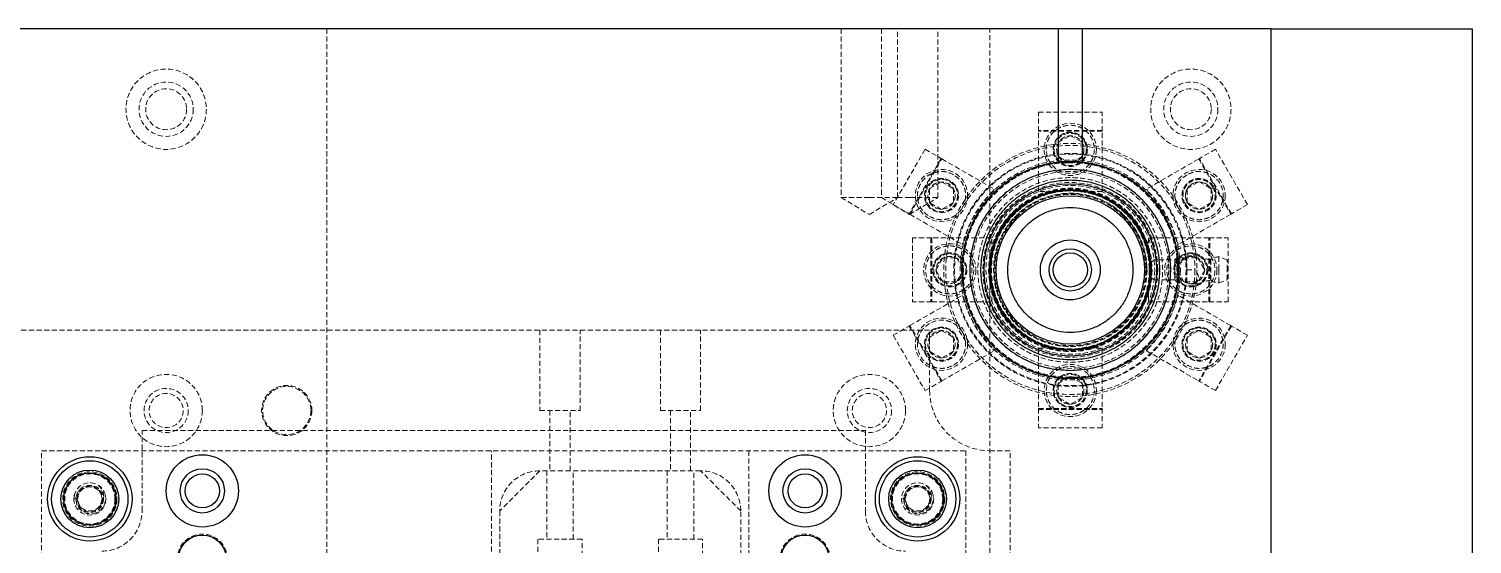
# Model space of a CAD drawing. Header units: millimetres. Extents: x 5 to 1495, y -1208 to 895.
# Drawn here: x 1134.8 to 1494, y -212 to -83.7 of the extents above; entities that cross this region are included whole.
import ezdxf

# ---------------------------------------------------------------- set-up
doc = ezdxf.new("R2010")
doc.units = ezdxf.units.MM
doc.linetypes.add('HIDDEN', pattern=[1.905, 1.27, -0.635])

msp = doc.modelspace()

# ---------------------------------------------------------------- linework, layer by layer
at = {"color": 7, "linetype": 'Continuous', "lineweight": 25}
for p, q in [((1391.018, -83.72), (947.018, -83.72)), ((1391.018, -83.72), (1391.018, -116.887)), ((1397.018, -83.72), (1391.018, -83.72)), ((1397.018, -116.887), (1397.018, -83.72)), ((1444.018, -83.72), (1397.018, -83.72)), ((1444.018, -463.72), (1444.018, -83.72)), ((1444.018, -83.72), (1494.018, -83.72)), ((1494.018, -83.72), (1494.018, -463.72))]:
    msp.add_line(p, q, dxfattribs=at)
at = {"color": 7, "linetype": 'HIDDEN', "lineweight": 18}
for p, q in [((1209.018, -83.72), (1209.018, -463.72)), ((1337.018, -83.72), (1337.018, -125.72)), ((1347.018, -83.72), (1347.018, -125.72)), ((1351.018, -125.72), (1351.018, -83.72)), ((1361.018, -125.72), (1361.018, -83.72)), ((1374.018, -463.72), (1374.018, -83.72)), ((1386.068, -104.42), (1401.968, -104.42)), ((1386.068, -109.22), (1386.068, -104.42)), ((1401.968, -109.22), (1401.968, -104.42)), ((1401.968, -109.02), (1386.068, -109.02)), ((1401.968, -109.22), (1386.068, -109.22)), ((1386.068, -124.22), (1386.068, -109.22)), ((1391.018, -111.988), (1394.018, -110.256)), ((1394.018, -110.256), (1397.018, -111.988)), ((1401.968, -124.22), (1401.968, -109.22)), ((1357.896, -113.685), (1349.946, -127.455)), ((1357.896, -113.685), (1361.879, -115.985)), ((1430.14, -113.685), (1426.156, -115.985)), ((1438.09, -127.455), (1430.14, -113.685)), ((1361.879, -115.985), (1353.929, -129.755)), ((1354.103, -129.855), (1362.053, -116.085)), ((1362.053, -116.085), (1375.043, -123.585)), ((1394.018, -117.184), (1391.018, -115.452)), ((1397.018, -115.452), (1394.018, -117.184)), ((1425.983, -116.085), (1412.992, -123.585)), ((1425.983, -116.085), (1433.933, -129.855)), ((1434.106, -129.755), (1426.156, -115.985)), ((1358.975, -123.488), (1361.975, -121.756)), ((1361.975, -121.756), (1364.975, -123.488)), ((1423.061, -123.488), (1426.061, -121.756)), ((1426.061, -121.756), (1429.061, -123.488)), ((1358.975, -126.952), (1358.975, -123.488)), ((1364.975, -123.488), (1364.975, -126.952)), ((1374.742, -124.106), (1375.043, -123.585)), ((1389.574, -124.22), (1386.068, -124.22)), ((1401.968, -124.22), (1398.462, -124.22)), ((1412.992, -123.585), (1413.293, -124.106)), ((1423.061, -126.952), (1423.061, -123.488)), ((1428.984, -123.532), (1429.525, -123.22)), ((1429.061, -123.488), (1429.061, -126.952)), ((1337.018, -125.72), (1344.018, -125.72)), ((1337.018, -125.72), (1344.018, -129.926)), ((1344.018, -125.72), (1351.018, -125.72)), ((1344.018, -129.926), (1351.018, -125.72)), ((1347.018, -125.72), (1354.018, -129.926)), ((1349.946, -127.455), (1353.929, -129.755)), ((1351.018, -125.72), (1354.018, -125.72)), ((1354.018, -125.72), (1361.018, -125.72)), ((1354.018, -129.926), (1361.018, -125.72)), ((1361.975, -128.684), (1358.975, -126.952)), ((1364.975, -126.952), (1361.975, -128.684)), ((1422.597, -127.22), (1423.138, -126.907)), ((1426.061, -128.684), (1423.061, -126.952)), ((1429.061, -126.952), (1426.061, -128.684)), ((1438.09, -127.455), (1434.106, -129.755)), ((1354.103, -129.855), (1367.093, -137.355)), ((1433.933, -129.855), (1420.942, -137.355)), ((1354.718, -135.77), (1354.718, -151.67)), ((1359.518, -135.77), (1354.718, -135.77)), ((1359.318, -135.77), (1359.318, -151.67)), ((1359.518, -135.77), (1359.518, -151.67)), ((1374.518, -135.77), (1359.518, -135.77)), ((1374.518, -139.276), (1374.518, -135.77)), ((1413.518, -135.77), (1413.518, -139.276)), ((1428.518, -135.77), (1413.518, -135.77)), ((1428.518, -151.67), (1428.518, -135.77)), ((1428.518, -135.77), (1433.318, -135.77)), ((1428.718, -151.67), (1428.718, -135.77)), ((1433.318, -151.67), (1433.318, -135.77)), ((1367.093, -137.355), (1367.394, -136.834)), ((1420.642, -136.834), (1420.942, -137.355)), ((1360.554, -143.72), (1362.286, -140.72)), ((1362.286, -140.72), (1365.75, -140.72)), ((1365.75, -140.72), (1367.482, -143.72)), ((1423.018, -141.22), (1414.872, -141.22)), ((1420.518, -140.72), (1420.018, -141.22)), ((1420.018, -141.22), (1420.018, -146.22)), ((1420.518, -140.72), (1420.518, -146.72)), ((1423.018, -140.72), (1420.518, -140.72)), ((1420.554, -143.72), (1422.286, -140.72)), ((1422.286, -140.72), (1425.75, -140.72)), ((1423.018, -140.22), (1423.018, -143.72)), ((1423.018, -140.22), (1425.018, -140.22)), ((1425.75, -140.72), (1427.482, -143.72)), ((1429.018, -146.282), (1429.018, -141.158)), ((1431.018, -140.47), (1431.018, -143.72)), ((1433.018, -141.22), (1431.018, -140.47)), ((1433.018, -143.72), (1433.018, -141.22)), ((1362.286, -146.72), (1360.554, -143.72)), ((1365.75, -146.72), (1362.286, -146.72)), ((1367.482, -143.72), (1365.75, -146.72)), ((1414.872, -146.22), (1423.018, -146.22)), ((1420.018, -146.22), (1420.518, -146.72)), ((1420.518, -146.72), (1423.018, -146.72)), ((1422.286, -146.72), (1420.554, -143.72)), ((1425.75, -146.72), (1422.286, -146.72)), ((1423.018, -143.72), (1423.018, -147.22)), ((1423.018, -143.72), (1425.018, -143.72)), ((1425.018, -147.22), (1423.018, -147.22)), ((1427.482, -143.72), (1425.75, -146.72)), ((1431.018, -143.72), (1431.018, -146.97)), ((1431.018, -146.97), (1433.018, -146.22)), ((1433.018, -146.22), (1433.018, -143.72)), ((1354.103, -157.585), (1367.093, -150.085)), ((1367.394, -150.606), (1367.093, -150.085)), ((1374.518, -151.67), (1374.518, -148.164)), ((1413.518, -148.164), (1413.518, -151.67)), ((1420.642, -150.606), (1420.942, -150.085)), ((1433.933, -157.585), (1420.942, -150.085)), ((1359.518, -151.67), (1354.718, -151.67)), ((1359.518, -151.67), (1374.518, -151.67)), ((1413.518, -151.67), (1428.518, -151.67)), ((1428.518, -151.67), (1433.318, -151.67)), ((1349.946, -159.985), (1353.929, -157.685)), ((1353.929, -157.685), (1361.879, -171.455)), ((1362.053, -171.355), (1354.103, -157.585)), ((1433.933, -157.585), (1425.983, -171.355)), ((1434.106, -157.685), (1426.156, -171.455)), ((1438.09, -159.985), (1434.106, -157.685)), ((1359.018, -158.72), (979.018, -158.72)), ((1262.018, -158.72), (1262.018, -178.72)), ((1272.018, -178.72), (1272.018, -158.72)), ((1292.018, -158.72), (1292.018, -178.72)), ((1302.018, -178.72), (1302.018, -158.72)), ((1349.946, -159.985), (1357.896, -173.755)), ((1358.975, -160.488), (1361.975, -158.756)), ((1358.975, -163.952), (1358.975, -160.488)), ((1359.018, -173.72), (1359.018, -158.72)), ((1361.975, -158.756), (1364.975, -160.488)), ((1364.975, -160.488), (1364.975, -163.952)), ((1423.061, -160.488), (1426.061, -158.756)), ((1423.061, -163.952), (1423.061, -160.488)), ((1426.061, -158.756), (1429.061, -160.488)), ((1429.061, -160.488), (1429.061, -163.952)), ((1430.14, -173.755), (1438.09, -159.985)), ((1361.975, -165.684), (1358.975, -163.952)), ((1364.975, -163.952), (1361.975, -165.684)), ((1362.053, -171.355), (1375.043, -163.855)), ((1375.043, -163.855), (1374.742, -163.334)), ((1386.068, -163.22), (1386.068, -178.22)), ((1386.068, -163.22), (1389.574, -163.22)), ((1398.462, -163.22), (1401.968, -163.22)), ((1401.968, -163.22), (1401.968, -178.22)), ((1412.992, -163.855), (1413.293, -163.334)), ((1412.992, -163.855), (1425.983, -171.355)), ((1426.061, -165.684), (1423.061, -163.952)), ((1429.061, -163.952), (1426.061, -165.684)), ((1357.896, -173.755), (1361.879, -171.455)), ((1391.018, -171.988), (1394.018, -170.256)), ((1391.018, -175.452), (1391.018, -171.988)), ((1394.018, -170.256), (1397.018, -171.988)), ((1397.018, -171.988), (1397.018, -175.452)), ((1430.14, -173.755), (1426.156, -171.455)), ((1394.018, -177.184), (1391.018, -175.452)), ((1397.018, -175.452), (1394.018, -177.184)), ((1262.018, -178.72), (1272.018, -178.72)), ((1264.518, -178.72), (1264.518, -193.72)), ((1269.518, -193.72), (1269.518, -178.72)), ((1292.018, -178.72), (1302.018, -178.72)), ((1294.518, -178.72), (1294.518, -193.72)), ((1299.518, -193.72), (1299.518, -178.72)), ((1386.068, -178.22), (1401.968, -178.22)), ((1386.068, -178.22), (1386.068, -183.02)), ((1386.068, -178.42), (1401.968, -178.42)), ((1401.968, -178.22), (1401.968, -183.02)), ((1401.968, -183.02), (1386.068, -183.02)), ((1163.018, -203.72), (1163.018, -183.72)), ((1163.018, -183.72), (1343.018, -183.72)), ((1343.018, -183.72), (1343.018, -203.72)), ((1138.018, -348.72), (1138.018, -188.72)), ((1138.018, -188.72), (1368.018, -188.72)), ((1250.018, -215.72), (1250.018, -188.72)), ((1314.018, -188.72), (1314.018, -214.248)), ((1368.018, -188.72), (1368.018, -348.72)), ((1379.018, -188.72), (1374.018, -188.72)), ((1379.018, -428.72), (1379.018, -188.72)), ((1262.018, -193.72), (1252.018, -203.72)), ((1302.018, -193.72), (1262.018, -193.72)), ((1263.718, -193.72), (1263.718, -210.72)), ((1270.318, -210.72), (1270.318, -193.72)), ((1293.718, -193.72), (1293.718, -210.72)), ((1300.318, -210.72), (1300.318, -193.72)), ((1312.018, -203.72), (1302.018, -193.72)), ((1146.018, -200.72), (1146.274, -199.429)), ((1146.83, -200.72), (1146.018, -200.72)), ((1153.878, -199.673), (1153.906, -200.159)), ((1352.83, -200.72), (1352.018, -200.72)), ((1359.878, -199.673), (1359.906, -200.159)), ((1252.018, -203.72), (1252.018, -214.72)), ((1312.018, -214.72), (1312.018, -203.72)), ((1272.518, -210.72), (1261.518, -210.72)), ((1261.518, -210.72), (1261.518, -218.72)), ((1272.518, -218.72), (1272.518, -210.72)), ((1302.518, -210.72), (1291.518, -210.72)), ((1291.518, -210.72), (1291.518, -218.72)), ((1302.518, -218.72), (1302.518, -210.72))]:
    msp.add_line(p, q, dxfattribs=at)
at = {"color": 7, "linetype": 'HIDDEN', "lineweight": 18, "flags": 128}
for points in [[(1361.879, -115.985), (1361.883, -115.987), (1361.893, -115.993), (1361.909, -116.002), (1361.93, -116.014), (1361.956, -116.029), (1361.986, -116.047), (1362.019, -116.065), (1362.053, -116.085)], [(1391.018, -116.887), (1394.018, -116.72), (1397.018, -116.887)], [(1425.983, -116.085), (1426.017, -116.065), (1426.049, -116.047), (1426.079, -116.029), (1426.105, -116.014), (1426.127, -116.002), (1426.143, -115.993), (1426.153, -115.987), (1426.156, -115.985)], [(1354.103, -129.855), (1354.069, -129.835), (1354.036, -129.816), (1354.006, -129.799), (1353.98, -129.784), (1353.959, -129.772), (1353.943, -129.762), (1353.933, -129.757), (1353.929, -129.755)], [(1434.106, -129.755), (1434.103, -129.757), (1434.093, -129.762), (1434.077, -129.772), (1434.055, -129.784), (1434.029, -129.799), (1433.999, -129.816), (1433.967, -129.835), (1433.933, -129.855)], [(1353.929, -157.685), (1353.933, -157.683), (1353.943, -157.677), (1353.959, -157.668), (1353.98, -157.656), (1354.006, -157.64), (1354.036, -157.623), (1354.069, -157.604), (1354.103, -157.585)], [(1434.106, -157.685), (1434.103, -157.683), (1434.093, -157.677), (1434.077, -157.668), (1434.055, -157.656), (1434.029, -157.64), (1433.999, -157.623), (1433.967, -157.604), (1433.933, -157.585)], [(1362.053, -171.355), (1362.019, -171.374), (1361.986, -171.393), (1361.956, -171.41), (1361.93, -171.425), (1361.909, -171.438), (1361.893, -171.447), (1361.883, -171.453), (1361.879, -171.455)], [(1426.156, -171.455), (1426.153, -171.453), (1426.143, -171.447), (1426.127, -171.438), (1426.105, -171.425), (1426.079, -171.41), (1426.049, -171.393), (1426.017, -171.374), (1425.983, -171.355)], [(1153.914, -201.162), (1153.576, -202.308), (1152.806, -203.367), (1151.724, -204.108), (1150.493, -204.431), (1149.227, -204.325), (1148.094, -203.807), (1147.21, -202.952), (1146.672, -201.86), (1146.535, -200.677), (1146.804, -199.518), (1147.427, -198.551), (1148.337, -197.848), (1149.404, -197.503), (1150.514, -197.534), (1151.231, -197.771), (1151.231, -197.771)], [(1146.83, -200.72), (1147.072, -199.5), (1147.763, -198.465), (1148.798, -197.774), (1150.018, -197.532), (1151.238, -197.774), (1152.272, -198.465), (1152.963, -199.5), (1153.206, -200.72), (1152.963, -201.94), (1152.272, -202.974), (1151.238, -203.665), (1150.018, -203.908), (1148.798, -203.665), (1147.763, -202.974), (1147.072, -201.94), (1146.83, -200.72), (1146.83, -200.72)], [(1359.914, -201.162), (1359.576, -202.308), (1358.806, -203.367), (1357.724, -204.108), (1356.493, -204.431), (1355.227, -204.325), (1354.094, -203.807), (1353.21, -202.952), (1352.672, -201.86), (1352.535, -200.677), (1352.804, -199.518), (1353.427, -198.551), (1354.337, -197.848), (1355.404, -197.503), (1356.514, -197.534), (1357.231, -197.771), (1357.231, -197.771)], [(1352.83, -200.72), (1353.072, -199.5), (1353.763, -198.465), (1354.798, -197.774), (1356.018, -197.532), (1357.238, -197.774), (1358.272, -198.465), (1358.963, -199.5), (1359.206, -200.72), (1358.963, -201.94), (1358.272, -202.974), (1357.238, -203.665), (1356.018, -203.908), (1354.798, -203.665), (1353.763, -202.974), (1353.072, -201.94), (1352.83, -200.72), (1352.83, -200.72)]]:
    msp.add_lwpolyline(points, dxfattribs=at)
at = {"color": 7, "linetype": 'HIDDEN', "lineweight": 18}
for centre, radius in [((1169.018, -103.72), 10), ((1169.018, -103.72), 6.75), ((1424.018, -103.72), 10), ((1424.018, -103.72), 6.75), ((1169.018, -103.72), 5.1), ((1424.018, -103.72), 5.1), ((1394.018, -113.72), 6.5), ((1394.018, -113.72), 4.25), ((1394.018, -113.72), 4.2), ((1394.018, -113.72), 4), ((1394.018, -113.72), 3.4), ((1394.018, -113.72), 3.375), ((1394.018, -143.72), 31.5), ((1394.018, -143.72), 31), ((1394.018, -143.72), 29), ((1394.018, -143.72), 28.81), ((1394.018, -143.72), 27.394), ((1394.018, -143.72), 27.01), ((1394.018, -143.72), 26.73), ((1394.018, -143.72), 26.71), ((1361.975, -125.22), 6.5), ((1361.975, -125.22), 4.25), ((1361.975, -125.22), 4.2), ((1361.975, -125.22), 4), ((1361.975, -125.22), 3.4), ((1361.975, -125.22), 3.375), ((1394.018, -143.72), 25), ((1394.018, -143.72), 24.5), ((1394.018, -143.72), 21.75), ((1426.061, -125.22), 6.5), ((1426.061, -125.22), 4.25), ((1426.061, -125.22), 4.2), ((1426.061, -125.22), 3.4), ((1394.018, -143.72), 21.006), ((1394.018, -143.72), 20.334), ((1394.018, -143.72), 19.99), ((1394.018, -143.72), 19.97), ((1394.018, -143.72), 19.8), ((1394.018, -143.72), 19.67), ((1394.018, -143.72), 19.65), ((1394.018, -143.72), 19.092), ((1394.018, -143.72), 19.027), ((1394.018, -143.72), 19), ((1364.018, -143.72), 6.5), ((1364.018, -143.72), 4.25), ((1364.018, -143.72), 4.2), ((1364.018, -143.72), 4), ((1424.018, -143.72), 6.5), ((1424.018, -143.72), 4.25), ((1424.018, -143.72), 4.2), ((1424.018, -143.72), 4), ((1364.018, -143.72), 3.4), ((1364.018, -143.72), 3.375), ((1424.018, -143.72), 3.4), ((1424.018, -143.72), 3.375), ((1361.975, -162.22), 6.5), ((1361.975, -162.22), 4.25), ((1361.975, -162.22), 4.2), ((1426.061, -162.22), 6.5), ((1426.061, -162.22), 4.25), ((1426.061, -162.22), 4.2), ((1361.975, -162.22), 4), ((1361.975, -162.22), 3.4), ((1361.975, -162.22), 3.375), ((1426.061, -162.22), 4), ((1426.061, -162.22), 3.4), ((1426.061, -162.22), 3.375), ((1394.018, -173.72), 6.5), ((1169.018, -178.72), 9), ((1344.018, -178.72), 9), ((1394.018, -173.72), 4.25), ((1394.018, -173.72), 4.2), ((1394.018, -173.72), 4), ((1394.018, -173.72), 3.4), ((1394.018, -173.72), 3.375), ((1169.018, -178.72), 5.5), ((1169.018, -178.72), 4.25), ((1199.018, -178.72), 6.25), ((1199.018, -178.72), 6), ((1344.018, -178.72), 5.5), ((1344.018, -178.72), 4.25), ((1150.018, -200.72), 6.75), ((1150.018, -200.72), 6.25), ((1150.018, -200.72), 4), ((1150.018, -200.72), 3.4), ((1356.018, -200.72), 6.75), ((1356.018, -200.72), 6.25), ((1356.018, -200.72), 4), ((1356.018, -200.72), 3.4), ((1150.018, -200.72), 3), ((1356.018, -200.72), 3), ((1178.018, -215.72), 6.25), ((1328.018, -215.72), 6.25)]:
    msp.add_circle(centre, radius, dxfattribs=at)
at = {"color": 7, "linetype": 'Continuous', "lineweight": 25}
for centre, radius in [((1394.018, -143.72), 26.995), ((1394.018, -143.72), 21.449), ((1394.018, -143.72), 20.006), ((1394.018, -143.72), 20), ((1394.018, -143.72), 19.83), ((1394.018, -143.72), 18.452), ((1394.018, -143.72), 7.45), ((1394.018, -143.72), 5.25), ((1394.018, -143.72), 4.25), ((1150.018, -200.72), 10.5), ((1178.018, -198.72), 9), ((1328.018, -198.72), 9), ((1356.018, -200.72), 10.5), ((1150.018, -200.72), 9.5), ((1150.018, -200.72), 7.191), ((1178.018, -198.72), 5.5), ((1328.018, -198.72), 5.5), ((1356.018, -200.72), 9.5), ((1356.018, -200.72), 7.191), ((1150.018, -200.72), 6.5), ((1178.018, -198.72), 4.25), ((1328.018, -198.72), 4.25), ((1356.018, -200.72), 6.5), ((1178.018, -215.72), 6), ((1328.018, -215.72), 6)]:
    msp.add_circle(centre, radius, dxfattribs=at)
for start, end in [(96.37937, 83.62063), (83.62063, 96.37937)]:
    msp.add_arc((1394.018, -143.72), 27, start, end, dxfattribs=at)
at = {"color": 7, "linetype": 'HIDDEN', "lineweight": 18}
for centre, radius, start, end in [((1426.061, -125.22), 4, 30, 210), ((1426.061, -125.22), 3.375, 30, 210), ((1394.018, -143.72), 27.5, 134.50127, 165.49873), ((1394.018, -143.72), 27.5, 14.50127, 45.49873), ((1426.061, -125.22), 4, 210, 30), ((1426.061, -125.22), 3.375, 210, 30), ((1394.018, -143.72), 20.2, 135, 315), ((1429.751, -133.03), 8.161, 241.98043, 264.84636), ((1431.018, -143.72), 3.25, 90, 127.97987), ((1429.751, -154.409), 8.161, 95.15364, 117.98736), ((1431.018, -143.72), 3.25, 232.02013, 270), ((1394.018, -143.72), 27.5, 194.50127, 225.49873), ((1394.018, -143.72), 27.5, 314.50127, 345.49873), ((1374.018, -173.72), 15, 180, 270), ((1262.018, -203.72), 10, 90, 180), ((1302.018, -203.72), 10, 0, 90), ((1153.018, -203.72), 10, 270, 0), ((1353.018, -203.72), 10, 180, 270)]:
    msp.add_arc(centre, radius, start, end, dxfattribs=at)
for points, knots in [([(1388.018, -113.72), (1388.098, -112.965), (1388.221, -111.804), (1388.969, -110.407), (1389.744, -109.447), (1390.705, -108.667), (1392.102, -107.943), (1394.018, -107.575), (1395.934, -107.943), (1397.331, -108.667), (1398.292, -109.447), (1399.066, -110.407), (1399.814, -111.804), (1399.938, -112.965), (1400.018, -113.72)], [0, 0, 0, 0, 0.1197288, 0.1841808, 0.2500004, 0.31582, 0.3802716, 0.4999996, 0.6197284, 0.68418, 0.7499996, 0.8158192, 0.8802712, 1, 1, 1, 1]), ([(1394.018, -119.72), (1393.263, -119.64), (1392.102, -119.516), (1390.705, -118.768), (1389.744, -117.994), (1388.969, -117.033), (1388.221, -115.636), (1388.098, -114.475), (1388.018, -113.72)], [0, 0, 0, 0, 0.2394563, 0.3683596, 0.4999989, 0.6316382, 0.7605437, 1, 1, 1, 1]), ([(1400.018, -113.72), (1399.938, -114.475), (1399.814, -115.636), (1399.066, -117.033), (1398.292, -117.994), (1397.331, -118.768), (1395.934, -119.516), (1394.773, -119.64), (1394.018, -119.72)], [0, 0, 0, 0, 0.2394559, 0.3683612, 0.5000003, 0.6316394, 0.7605425, 1, 1, 1, 1]), ([(1364.975, -120.024), (1364.281, -119.716), (1363.214, -119.242), (1361.63, -119.191), (1360.411, -119.382), (1359.256, -119.825), (1357.93, -120.672), (1356.653, -122.147), (1356.014, -123.99), (1355.943, -125.563), (1356.137, -126.785), (1356.581, -127.935), (1357.417, -129.282), (1358.361, -129.969), (1358.975, -130.416)], [0, 0, 0, 0, 0.1197284, 0.1841807, 0.2500001, 0.3158198, 0.3802715, 0.4999998, 0.6197282, 0.6841805, 0.7499999, 0.8158198, 0.8802714, 1, 1, 1, 1]), ([(1367.171, -128.22), (1367.479, -127.526), (1367.953, -126.459), (1368.003, -124.875), (1367.813, -123.655), (1367.368, -122.504), (1366.532, -121.158), (1365.588, -120.47), (1364.975, -120.024)], [0, 0, 0, 0, 0.2394571, 0.3683602, 0.5000007, 0.6316388, 0.7605437, 1, 1, 1, 1]), ([(1394.018, -120.714), (1392.615, -120.788), (1389.724, -120.942), (1385.436, -122.222), (1381.313, -124.345), (1377.634, -127.336), (1375.136, -130.413), (1373.555, -133.119), (1372.296, -135.884), (1371.277, -139.427), (1370.883, -143.72), (1371.277, -148.013), (1372.51, -152.301), (1374.646, -156.424), (1377.634, -160.103), (1380.711, -162.601), (1383.417, -164.183), (1386.182, -165.437), (1389.725, -166.498), (1392.615, -166.652), (1394.018, -166.726)], [0, 0, 0, 0, 0.0582482, 0.1199857, 0.1842899, 0.2499586, 0.3156274, 0.3478172, 0.3800142, 0.4417516, 0.5000001, 0.5582485, 0.619986, 0.68429, 0.7499587, 0.8156276, 0.8478171, 0.8800143, 0.9417518, 1, 1, 1, 1]), ([(1417.024, -143.72), (1416.949, -142.317), (1416.795, -139.426), (1415.515, -135.138), (1413.393, -131.015), (1410.401, -127.336), (1407.324, -124.838), (1404.619, -123.256), (1401.853, -122.003), (1398.311, -120.941), (1395.421, -120.788), (1394.018, -120.714)], [0, 0, 0, 0, 0.1164968, 0.2399717, 0.36858, 0.4999175, 0.6312549, 0.6956343, 0.7600283, 0.8835032, 1, 1, 1, 1]), ([(1423.061, -120.024), (1422.447, -120.47), (1421.503, -121.158), (1420.668, -122.504), (1420.222, -123.655), (1420.032, -124.875), (1420.083, -126.459), (1420.557, -127.526), (1420.865, -128.22)], [0, 0, 0, 0, 0.2394563, 0.3683612, 0.4999993, 0.6316398, 0.7605429, 1, 1, 1, 1]), ([(1429.061, -130.416), (1429.674, -129.969), (1430.618, -129.282), (1431.454, -127.935), (1431.898, -126.785), (1432.093, -125.563), (1432.022, -123.99), (1431.382, -122.147), (1430.106, -120.672), (1428.78, -119.825), (1427.624, -119.382), (1426.406, -119.191), (1424.821, -119.242), (1423.754, -119.716), (1423.061, -120.024)], [0, 0, 0, 0, 0.11972849, 0.18418056, 0.25000028, 0.31581961, 0.38027187, 0.50000021, 0.6197287, 0.68418035, 0.75000006, 0.81581939, 0.88027166, 1, 1, 1, 1]), ([(1408.301, -129.436), (1407.681, -128.86), (1406.441, -127.707), (1404.325, -126.29), (1402.574, -125.393), (1401.287, -124.867), (1400.519, -124.589), (1399.741, -124.341), (1398.954, -124.126), (1398.411, -124.001), (1398.045, -123.925), (1397.625, -123.841), (1396.98, -123.732), (1396.185, -123.632), (1395.47, -123.567), (1394.747, -123.528), (1394.222, -123.519), (1393.631, -123.521), (1393.01, -123.538), (1392.183, -123.598), (1391.406, -123.684), (1390.646, -123.798), (1390.097, -123.902), (1389.436, -124.042), (1388.734, -124.214), (1387.772, -124.502), (1386.878, -124.815), (1385.08, -125.546), (1382.54, -126.912), (1380.651, -128.611), (1379.734, -129.436)], [0, 0, 0, 0, 0.0799845, 0.1599691, 0.239953, 0.265697, 0.291441, 0.3171817, 0.3429193, 0.3686563, 0.3698158, 0.3783587, 0.4091453, 0.4316754, 0.4541015, 0.4771019, 0.5001019, 0.5037736, 0.5330125, 0.5588161, 0.5822607, 0.6069035, 0.6315462, 0.6350994, 0.670745, 0.6999247, 0.7300852, 0.7602453, 0.8836086, 1, 1, 1, 1]), ([(1407.313, -130.425), (1406.459, -129.657), (1404.7, -128.076), (1401.482, -126.337), (1397.873, -125.181), (1394.018, -124.785), (1390.163, -125.181), (1386.553, -126.337), (1383.336, -128.076), (1381.577, -129.657), (1380.723, -130.425)], [0, 0, 0, 0, 0.1165162, 0.2400111, 0.3686408, 0.5000003, 0.6313592, 0.7599889, 0.8834838, 1, 1, 1, 1]), ([(1358.975, -130.416), (1359.669, -130.724), (1360.736, -131.198), (1362.32, -131.248), (1363.539, -131.058), (1364.69, -130.613), (1366.037, -129.777), (1366.724, -128.833), (1367.171, -128.22)], [0, 0, 0, 0, 0.2394571, 0.3683602, 0.499999, 0.6316386, 0.7605428, 1, 1, 1, 1]), ([(1420.865, -128.22), (1421.311, -128.833), (1421.999, -129.777), (1423.345, -130.613), (1424.496, -131.058), (1425.716, -131.248), (1427.3, -131.198), (1428.367, -130.724), (1429.061, -130.416)], [0, 0, 0, 0, 0.2394562, 0.3683619, 0.5, 0.6316404, 0.7605435, 1, 1, 1, 1]), ([(1380.723, -130.425), (1379.955, -131.279), (1378.374, -133.038), (1376.635, -136.256), (1375.479, -139.865), (1375.082, -143.72), (1375.481, -147.573), (1376.629, -151.19), (1378.395, -154.38), (1380.648, -157.089), (1383.357, -159.343), (1386.547, -161.108), (1390.165, -162.257), (1394.017, -162.655), (1397.873, -162.258), (1401.482, -161.102), (1404.7, -159.364), (1406.459, -157.783), (1407.313, -157.015)], [0, 0, 0, 0, 0.0582581, 0.12000556, 0.18432041, 0.25000013, 0.31567959, 0.37999444, 0.44174212, 0.50000023, 0.55825817, 0.62000575, 0.68432052, 0.74999999, 0.81567971, 0.87999448, 0.94174206, 1, 1, 1, 1]), ([(1407.313, -157.015), (1408.081, -156.161), (1409.662, -154.402), (1411.4, -151.184), (1412.556, -147.575), (1412.953, -143.72), (1412.556, -139.865), (1411.4, -136.256), (1409.662, -133.038), (1408.081, -131.279), (1407.313, -130.425)], [0, 0, 0, 0, 0.1165162, 0.2400115, 0.3686411, 0.5, 0.6313593, 0.759989, 0.8834838, 1, 1, 1, 1]), ([(1408.301, -158.003), (1408.878, -157.383), (1410.031, -156.143), (1411.447, -154.027), (1412.344, -152.276), (1412.87, -150.989), (1413.149, -150.221), (1413.396, -149.443), (1413.611, -148.656), (1413.736, -148.113), (1413.813, -147.747), (1413.897, -147.327), (1414.006, -146.682), (1414.106, -145.887), (1414.17, -145.172), (1414.209, -144.449), (1414.218, -143.924), (1414.217, -143.333), (1414.199, -142.712), (1414.14, -141.885), (1414.053, -141.108), (1413.94, -140.348), (1413.836, -139.799), (1413.695, -139.139), (1413.524, -138.436), (1413.236, -137.474), (1412.923, -136.58), (1412.192, -134.782), (1410.826, -132.242), (1409.126, -130.353), (1408.301, -129.436)], [0, 0, 0, 0, 0.0799845, 0.1599687, 0.239953, 0.265697, 0.291441, 0.3171817, 0.3429193, 0.3686563, 0.3698154, 0.3783587, 0.4091449, 0.4316754, 0.4541015, 0.4771019, 0.5001014, 0.5037736, 0.5330125, 0.5588161, 0.5822606, 0.6069035, 0.6315458, 0.635099, 0.670745, 0.6999247, 0.7300852, 0.7602453, 0.8836086, 1, 1, 1, 1]), ([(1364.018, -149.72), (1363.263, -149.64), (1362.102, -149.516), (1360.705, -148.768), (1359.745, -147.994), (1358.965, -147.033), (1358.241, -145.636), (1357.873, -143.72), (1358.241, -141.804), (1358.965, -140.407), (1359.745, -139.446), (1360.705, -138.671), (1362.102, -137.923), (1363.263, -137.8), (1364.018, -137.72)], [0, 0, 0, 0, 0.1197287, 0.1841803, 0.2500007, 0.3158202, 0.3802718, 0.4999998, 0.6197285, 0.6841801, 0.7499996, 0.8158195, 0.8802714, 1, 1, 1, 1]), ([(1364.018, -137.72), (1364.773, -137.8), (1365.934, -137.923), (1367.331, -138.671), (1368.292, -139.446), (1369.066, -140.407), (1369.814, -141.804), (1369.938, -142.965), (1370.018, -143.72)], [0, 0, 0, 0, 0.2394558, 0.3683599, 0.4999991, 0.6316383, 0.7605423, 1, 1, 1, 1]), ([(1418.018, -143.72), (1418.098, -142.965), (1418.221, -141.804), (1418.969, -140.407), (1419.744, -139.446), (1420.705, -138.671), (1422.102, -137.923), (1423.263, -137.8), (1424.018, -137.72)], [0, 0, 0, 0, 0.2394576, 0.3683609, 0.5000011, 0.6316402, 0.7605442, 1, 1, 1, 1]), ([(1424.018, -137.72), (1424.772, -137.8), (1425.933, -137.923), (1427.331, -138.671), (1428.291, -139.446), (1429.07, -140.407), (1429.795, -141.804), (1430.163, -143.72), (1429.795, -145.636), (1429.07, -147.033), (1428.291, -147.994), (1427.331, -148.768), (1425.933, -149.516), (1424.772, -149.64), (1424.018, -149.72)], [0, 0, 0, 0, 0.1197286, 0.1841805, 0.25, 0.3158196, 0.3802715, 0.5000002, 0.6197282, 0.6841801, 0.7499997, 0.8158197, 0.8802713, 1, 1, 1, 1]), ([(1414.791, -141.292), (1414.831, -141.258), (1414.91, -141.189), (1414.817, -141.271), (1414.596, -141.458), (1414.293, -141.699), (1414.04, -141.856), (1413.942, -141.917)], [0, 0, 0, 0, 0.2096859, 0.4174733, 0.6235578, 0.8551586, 1, 1, 1, 1]), ([(1425.018, -140.22), (1425.251, -140.22), (1425.631, -140.22), (1425.87, -140.22), (1425.883, -140.22), (1425.884, -140.22)], [0, 0, 0, 0, 0.5832634, 0.9488013, 1, 1, 1, 1]), ([(1370.018, -143.72), (1369.938, -144.475), (1369.814, -145.636), (1369.066, -147.033), (1368.292, -147.994), (1367.331, -148.768), (1365.934, -149.516), (1364.773, -149.64), (1364.018, -149.72)], [0, 0, 0, 0, 0.2394564, 0.3683605, 0.4999999, 0.6316402, 0.7605436, 1, 1, 1, 1]), ([(1394.018, -166.726), (1395.421, -166.651), (1398.311, -166.497), (1402.599, -165.217), (1406.722, -163.095), (1410.401, -160.103), (1412.899, -157.026), (1414.481, -154.321), (1415.735, -151.555), (1416.796, -148.013), (1416.949, -145.123), (1417.024, -143.72)], [0, 0, 0, 0, 0.1164968, 0.2399718, 0.36858, 0.4999177, 0.6312551, 0.6956344, 0.7600283, 0.8835032, 1, 1, 1, 1]), ([(1413.942, -145.523), (1414.123, -145.641), (1414.484, -145.879), (1414.802, -146.157), (1414.905, -146.247), (1414.819, -146.171), (1414.595, -145.981), (1414.293, -145.741), (1414.04, -145.583), (1413.942, -145.523)], [0, 0, 0, 0, 0.1742355, 0.3490971, 0.5032291, 0.6338389, 0.7633782, 0.9089565, 1, 1, 1, 1]), ([(1424.018, -149.72), (1423.263, -149.64), (1422.102, -149.516), (1420.705, -148.768), (1419.744, -147.994), (1418.969, -147.033), (1418.221, -145.636), (1418.098, -144.475), (1418.018, -143.72)], [0, 0, 0, 0, 0.2394563, 0.3683597, 0.5, 0.6316403, 0.7605437, 1, 1, 1, 1]), ([(1425.018, -147.22), (1425.277, -146.893), (1425.673, -146.394), (1425.934, -145.596), (1425.821, -144.85), (1425.432, -144.241), (1425.122, -143.851), (1425.018, -143.72)], [0, 0, 0, 0, 0.3059364, 0.4679105, 0.6311057, 0.8764855, 1, 1, 1, 1]), ([(1425.884, -147.22), (1425.886, -147.22), (1425.905, -147.22), (1425.718, -147.22), (1425.296, -147.22), (1425.018, -147.22)], [0, 0, 0, 0, 0.0424849, 0.3675527, 1, 1, 1, 1]), ([(1358.975, -157.024), (1358.361, -157.47), (1357.417, -158.158), (1356.581, -159.504), (1356.137, -160.655), (1355.943, -161.877), (1356.014, -163.449), (1356.653, -165.292), (1357.93, -166.768), (1359.256, -167.615), (1360.411, -168.058), (1361.63, -168.248), (1363.214, -168.198), (1364.281, -167.724), (1364.975, -167.416)], [0, 0, 0, 0, 0.1197281, 0.1841804, 0.2499996, 0.3158197, 0.3802712, 0.5, 0.6197283, 0.68418, 0.7499999, 0.8158193, 0.8802716, 1, 1, 1, 1]), ([(1367.171, -159.22), (1366.724, -158.606), (1366.037, -157.662), (1364.69, -156.827), (1363.539, -156.381), (1362.32, -156.191), (1360.736, -156.242), (1359.669, -156.716), (1358.975, -157.024)], [0, 0, 0, 0, 0.2394573, 0.3683607, 0.5000003, 0.6316392, 0.7605423, 1, 1, 1, 1]), ([(1429.061, -157.024), (1428.367, -156.716), (1427.3, -156.242), (1425.716, -156.191), (1424.496, -156.381), (1423.345, -156.827), (1421.999, -157.662), (1421.311, -158.606), (1420.865, -159.22)], [0, 0, 0, 0, 0.2394571, 0.3683602, 0.5000007, 0.6316388, 0.7605437, 1, 1, 1, 1]), ([(1423.061, -167.416), (1423.754, -167.724), (1424.821, -168.198), (1426.406, -168.248), (1427.624, -168.058), (1428.78, -167.615), (1430.106, -166.768), (1431.382, -165.292), (1432.022, -163.449), (1432.093, -161.877), (1431.898, -160.655), (1431.454, -159.504), (1430.618, -158.158), (1429.674, -157.47), (1429.061, -157.024)], [0, 0, 0, 0, 0.1197284, 0.1841806, 0.2499999, 0.3158198, 0.3802714, 0.4999999, 0.6197287, 0.6841802, 0.7500003, 0.8158193, 0.880272, 1, 1, 1, 1]), ([(1364.975, -167.416), (1365.588, -166.969), (1366.532, -166.282), (1367.368, -164.935), (1367.813, -163.784), (1368.003, -162.565), (1367.953, -160.981), (1367.479, -159.914), (1367.171, -159.22)], [0, 0, 0, 0, 0.2394567, 0.3683608, 0.4999996, 0.6316384, 0.7605431, 1, 1, 1, 1]), ([(1420.865, -159.22), (1420.557, -159.914), (1420.083, -160.981), (1420.032, -162.565), (1420.222, -163.784), (1420.668, -164.935), (1421.503, -166.282), (1422.447, -166.969), (1423.061, -167.416)], [0, 0, 0, 0, 0.2394569, 0.3683616, 0.5000004, 0.6316392, 0.7605433, 1, 1, 1, 1]), ([(1388.018, -173.72), (1388.098, -172.965), (1388.221, -171.804), (1388.969, -170.407), (1389.744, -169.446), (1390.705, -168.671), (1392.102, -167.923), (1393.263, -167.8), (1394.018, -167.72)], [0, 0, 0, 0, 0.2394571, 0.3683612, 0.5000005, 0.6316403, 0.7605437, 1, 1, 1, 1]), ([(1394.018, -167.72), (1394.773, -167.8), (1395.934, -167.923), (1397.331, -168.671), (1398.292, -169.446), (1399.066, -170.407), (1399.814, -171.804), (1399.938, -172.965), (1400.018, -173.72)], [0, 0, 0, 0, 0.2394575, 0.3683607, 0.5000003, 0.6316394, 0.7605433, 1, 1, 1, 1]), ([(1400.018, -173.72), (1399.938, -174.475), (1399.814, -175.636), (1399.066, -177.033), (1398.292, -177.993), (1397.331, -178.772), (1395.934, -179.497), (1394.018, -179.865), (1392.102, -179.497), (1390.705, -178.772), (1389.744, -177.993), (1388.969, -177.033), (1388.221, -175.636), (1388.098, -174.475), (1388.018, -173.72)], [0, 0, 0, 0, 0.1197284, 0.1841807, 0.2500003, 0.3158198, 0.3802716, 0.5000004, 0.6197284, 0.6841802, 0.7499997, 0.8158193, 0.8802716, 1, 1, 1, 1]), ([(1152.966, -201.933), (1153.119, -201.636), (1153.437, -201.02), (1153.516, -199.914), (1153.263, -198.774), (1152.697, -197.854), (1152.199, -197.417), (1152.007, -197.25)], [0, 0, 0, 0, 0.1908068, 0.3961866, 0.6209299, 0.8544159, 1, 1, 1, 1]), ([(1358.966, -201.933), (1359.119, -201.636), (1359.437, -201.02), (1359.516, -199.914), (1359.263, -198.774), (1358.697, -197.854), (1358.199, -197.417), (1358.007, -197.25)], [0, 0, 0, 0, 0.1908068, 0.3961866, 0.6209299, 0.8544159, 1, 1, 1, 1])]:
    msp.add_open_spline(points, degree=3, knots=knots, dxfattribs=at)
at = {"color": 7, "linetype": 'Continuous', "lineweight": 25}
for points, knots in [([(1394.018, -118.725), (1392.493, -118.806), (1389.353, -118.972), (1385.505, -120.125), (1382.5, -121.487), (1379.561, -123.206), (1376.217, -125.919), (1373.503, -129.263), (1371.786, -132.202), (1370.418, -135.207), (1369.31, -139.055), (1368.883, -143.72), (1369.31, -148.384), (1370.418, -152.233), (1371.786, -155.237), (1373.503, -158.177), (1376.217, -161.521), (1379.561, -164.234), (1382.5, -165.953), (1385.505, -167.314), (1389.353, -168.468), (1392.493, -168.634), (1394.018, -168.715)], [0, 0, 0, 0, 0.0582387, 0.1199659, 0.1521506, 0.1843421, 0.2500001, 0.3156579, 0.3478426, 0.3800339, 0.4417611, 0.5, 0.5582388, 0.6199661, 0.6521506, 0.6843422, 0.75, 0.8156579, 0.8478426, 0.8800341, 0.9417613, 1, 1, 1, 1]), ([(1394.018, -121.404), (1392.657, -121.476), (1389.853, -121.625), (1386.417, -122.655), (1383.735, -123.871), (1381.111, -125.405), (1378.125, -127.828), (1375.227, -131.397), (1373.155, -135.396), (1371.959, -139.555), (1371.578, -143.72), (1371.959, -147.884), (1372.948, -151.32), (1374.169, -154.003), (1375.702, -156.627), (1378.126, -159.611), (1381.695, -162.513), (1385.694, -164.572), (1389.853, -165.814), (1392.657, -165.963), (1394.018, -166.035)], [0, 0, 0, 0, 0.0582482, 0.1199858, 0.1521828, 0.1843725, 0.2500412, 0.3157101, 0.380014, 0.4417516, 0.5, 0.5582485, 0.6199859, 0.6521831, 0.6843725, 0.7500413, 0.81571, 0.8800142, 0.9417518, 1, 1, 1, 1]), ([(1419.013, -143.72), (1418.932, -142.195), (1418.766, -139.055), (1417.612, -135.207), (1416.251, -132.202), (1414.532, -129.263), (1411.818, -125.919), (1408.475, -123.206), (1405.535, -121.487), (1402.531, -120.125), (1398.682, -118.972), (1395.542, -118.806), (1394.018, -118.725)], [0, 0, 0, 0, 0.1164778, 0.2399321, 0.3043014, 0.3686841, 0.4999998, 0.6313159, 0.6956849, 0.7600679, 0.8835222, 1, 1, 1, 1]), ([(1416.333, -143.72), (1416.261, -142.359), (1416.113, -139.555), (1415.083, -136.119), (1413.867, -133.437), (1412.333, -130.813), (1409.91, -127.828), (1406.341, -124.926), (1402.341, -122.867), (1398.182, -121.626), (1395.379, -121.477), (1394.018, -121.404)], [0, 0, 0, 0, 0.1164969, 0.2399719, 0.3043659, 0.368745, 0.5000825, 0.6314197, 0.7600281, 0.8835031, 1, 1, 1, 1]), ([(1383.019, -132.721), (1383.726, -132.086), (1385.181, -130.778), (1387.843, -129.34), (1390.829, -128.383), (1394.018, -128.055), (1397.207, -128.383), (1400.193, -129.34), (1402.855, -130.778), (1404.31, -132.086), (1405.016, -132.721)], [0, 0, 0, 0, 0.11651604, 0.24001134, 0.36864092, 0.4999997, 0.63135908, 0.75998866, 0.88348396, 1, 1, 1, 1]), ([(1405.016, -154.718), (1404.31, -155.354), (1402.855, -156.662), (1400.193, -158.1), (1397.207, -159.056), (1394.017, -159.385), (1390.83, -159.055), (1387.838, -158.105), (1385.199, -156.644), (1382.958, -154.78), (1381.093, -152.539), (1379.633, -149.9), (1378.683, -146.907), (1378.353, -143.72), (1378.681, -140.531), (1379.638, -137.545), (1381.076, -134.883), (1382.384, -133.428), (1383.019, -132.721)], [0, 0, 0, 0, 0.05825821, 0.1200057, 0.18432048, 0.25000019, 0.3156796, 0.37999438, 0.44174187, 0.50000008, 0.55825809, 0.62000573, 0.68432051, 0.74999989, 0.81567957, 0.87999435, 0.94174199, 1, 1, 1, 1]), ([(1405.016, -132.721), (1405.652, -133.428), (1406.96, -134.883), (1408.398, -137.545), (1409.354, -140.531), (1409.682, -143.72), (1409.354, -146.909), (1408.398, -149.895), (1406.96, -152.557), (1405.652, -154.012), (1405.016, -154.718)], [0, 0, 0, 0, 0.11651604, 0.24001134, 0.36864092, 0.5000003, 0.63135908, 0.75998866, 0.88348396, 1, 1, 1, 1]), ([(1394.018, -168.715), (1395.542, -168.634), (1398.682, -168.468), (1402.531, -167.314), (1405.535, -165.953), (1408.475, -164.234), (1411.818, -161.521), (1414.532, -158.177), (1416.25, -155.237), (1417.612, -152.233), (1418.766, -148.384), (1418.932, -145.244), (1419.013, -143.72)], [0, 0, 0, 0, 0.1164778, 0.2399321, 0.3043015, 0.3686841, 0.5000002, 0.6313159, 0.6956852, 0.7600679, 0.8835225, 1, 1, 1, 1]), ([(1394.018, -166.035), (1395.379, -165.963), (1398.182, -165.815), (1401.618, -164.785), (1404.301, -163.569), (1406.925, -162.035), (1409.909, -159.612), (1412.811, -156.043), (1414.87, -152.044), (1416.112, -147.884), (1416.261, -145.081), (1416.333, -143.72)], [0, 0, 0, 0, 0.1164969, 0.2399719, 0.304366, 0.3687454, 0.5000828, 0.6314201, 0.7600284, 0.8835031, 1, 1, 1, 1])]:
    msp.add_open_spline(points, degree=3, knots=knots, dxfattribs=at)

doc.saveas('drawing.dxf')
